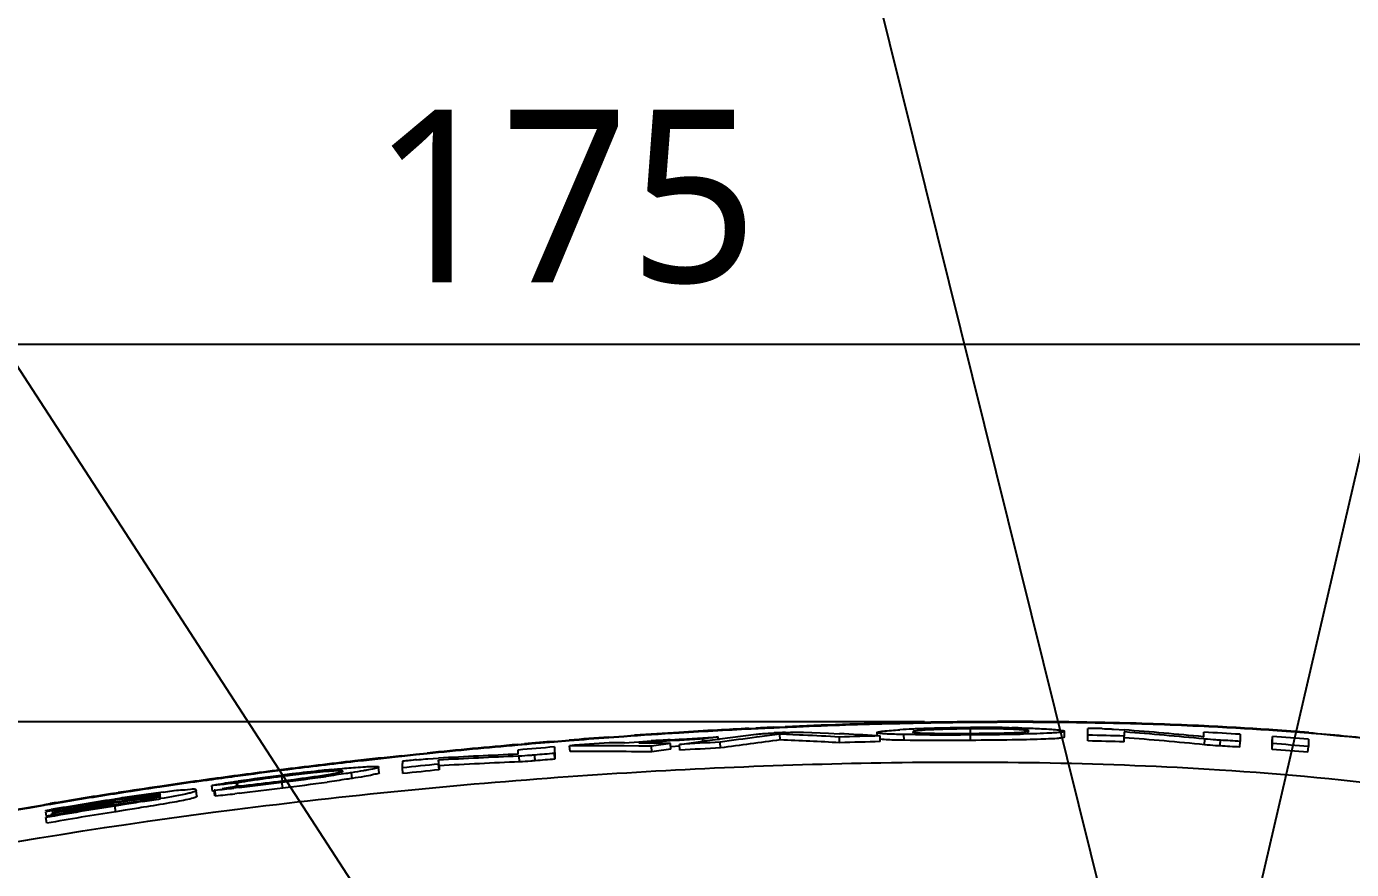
# Model space of a CAD drawing. Header units: millimetres. Extents: x 5828 to 6704, y 123 to 421.
# Drawn here: x 6389.27 to 6400.77, y 241.42 to 248.74 of the extents above; entities that cross this region are included whole.
import ezdxf
from ezdxf import colors
from ezdxf.entities.mleader import LeaderData, LeaderLine
from ezdxf.math import Vec2, Vec3

# ---------------------------------------------------------------- set-up
doc = ezdxf.new("R2010")
doc.units = ezdxf.units.MM
for name, color, linetype in [('外形图', 7, 'Continuous'), ('多重引线', 7, 'Continuous'), ('尺寸标注', 7, 'Continuous')]:
    doc.layers.add(name, color=color, linetype=linetype)
doc.styles.get("Standard").update_dxf_attribs({"font": 'msyh.ttc'})
doc.styles.add('微软雅黑', font='msyh.ttc')
doc.dimstyles.new('尺寸标注_细节_1_10比例', dxfattribs={"dimtxt": 1.5, "dimasz": 1.25, "dimexe": 0.5, "dimexo": 0.4, "dimgap": 0.5, "dimtad": 1, "dimlfac": 10, "dimdsep": 46, "dimtxsty": '微软雅黑', "dimcen": 0.09, "dimadec": 0, "dimazin": 0, "dimtp": 0.01, "dimtm": 0.01, "dimtfac": 1, "dimtofl": 0, "dimtmove": 0, "dimatfit": 3, "dimfxl": 1, "dimtolj": 1, "dimarcsym": 0})

# ---------------------------------------------------------------- blocks, each defined once
blk = doc.blocks.new('*D791')
at = {"layer": 'Defpoints', "color": 0}
for p in [(6385.193, 245.979), (6385.193, 236.598), (6402.693, 236.598)]:
    blk.add_point(p, dxfattribs=at)
at = {"layer": '尺寸标注', "color": 0, "lineweight": -2}
for p, q in [((6385.193, 236.998), (6385.193, 246.479)), ((6402.693, 236.998), (6402.693, 246.479)), ((6401.443, 245.979), (6386.443, 245.979))]:
    blk.add_line(p, q, dxfattribs=at)
at = {"layer": '尺寸标注', "color": 0}
for points in [[(6386.443, 246.187), (6386.443, 245.771), (6385.193, 245.979)], [(6401.443, 245.771), (6401.443, 246.187), (6402.693, 245.979)]]:
    blk.add_solid(points, dxfattribs=at)
at = {"layer": '尺寸标注', "color": 0, "insert": (6393.943, 247.259), "char_height": 1.5, "attachment_point": 5, "style": '微软雅黑'}
blk.add_mtext('\\A1;\\A1;175', dxfattribs=at)
blk = doc.blocks.new('*D793')
at = {"layer": 'Defpoints', "color": 0}
for p in [(6397.464, 242.702), (6373.185, 230.498), (6397.666, 230.498)]:
    blk.add_point(p, dxfattribs=at)
at = {"layer": '尺寸标注', "color": 0, "lineweight": -2}
for p, q in [((6397.064, 242.702), (6372.685, 242.702)), ((6373.185, 241.452), (6373.185, 231.748)), ((6397.266, 230.498), (6372.685, 230.498))]:
    blk.add_line(p, q, dxfattribs=at)
at = {"layer": '尺寸标注', "color": 0}
for points in [[(6373.394, 241.452), (6372.977, 241.452), (6373.185, 242.702)], [(6372.977, 231.748), (6373.394, 231.748), (6373.185, 230.498)]]:
    blk.add_solid(points, dxfattribs=at)
at = {"layer": '尺寸标注', "color": 0, "insert": (6371.919, 236.6), "char_height": 1.5, "attachment_point": 5, "rotation": 90, "style": '微软雅黑'}
blk.add_mtext('\\A1;\\A1;122', dxfattribs=at)
blk = doc.blocks.new('_None')

msp = doc.modelspace()

# ---------------------------------------------------------------- linework, layer by layer
at = {"layer": '外形图', "color": 7, "linetype": 'Continuous'}
for p, q in [((6395.5417, 242.6443), (6395.6024, 242.6473)), ((6395.856, 242.6526), (6395.7585, 242.6482)), ((6395.7587, 242.6546), (6395.8561, 242.659)), ((6397.4653, 242.6015), (6397.465, 242.6409)), ((6397.8004, 242.6505), (6397.8221, 242.6502)), ((6398.4832, 242.6257), (6398.4828, 242.6451)), ((6398.7046, 242.6385), (6398.7995, 242.6315)), ((6393.8498, 242.5321), (6393.9809, 242.5427)), ((6393.9811, 242.5366), (6393.8501, 242.5259)), ((6394.3244, 242.5691), (6394.4554, 242.5786)), ((6394.4557, 242.5723), (6394.3248, 242.5629)), ((6394.4554, 242.5786), (6394.5491, 242.5851)), ((6394.46, 242.5199), (6394.5864, 242.5286)), ((6394.5864, 242.5286), (6394.6921, 242.5357)), ((6394.5871, 242.5183), (6394.6772, 242.517)), ((6394.8583, 242.5464), (6394.9365, 242.5512)), ((6394.9372, 242.5408), (6394.859, 242.536)), ((6394.8635, 242.4639), (6394.8604, 242.5137)), ((6394.9365, 242.5512), (6395.0031, 242.5552)), ((6394.9566, 242.542), (6394.9372, 242.5408)), ((6394.9394, 242.5052), (6395.1399, 242.5332)), ((6395.0031, 242.5552), (6395.1407, 242.5632)), ((6395.1399, 242.5332), (6395.1439, 242.5338)), ((6395.1407, 242.5632), (6395.2734, 242.5706)), ((6395.1423, 242.5335), (6395.1413, 242.5529)), ((6395.1439, 242.5338), (6395.157, 242.5356)), ((6395.157, 242.5356), (6395.2721, 242.5511)), ((6395.2721, 242.5511), (6395.276, 242.5517)), ((6395.2745, 242.5513), (6395.2734, 242.5706)), ((6395.276, 242.5517), (6395.284, 242.5527)), ((6395.284, 242.5527), (6395.2879, 242.5533)), ((6395.2879, 242.5533), (6395.3787, 242.5653)), ((6395.2943, 242.4754), (6395.2917, 242.5253)), ((6395.3787, 242.5653), (6395.6045, 242.5943)), ((6395.6342, 242.5716), (6395.608, 242.5681)), ((6395.8094, 242.594), (6395.6342, 242.5716)), ((6395.8115, 242.5441), (6395.8094, 242.594)), ((6395.9787, 242.587), (6395.8094, 242.594)), ((6396.013, 242.5854), (6395.9787, 242.587)), ((6396.0142, 242.6121), (6396.2308, 242.6029)), ((6396.2308, 242.6029), (6396.3284, 242.5984)), ((6396.3286, 242.5199), (6396.327, 242.5698)), ((6396.6525, 242.6075), (6396.6532, 242.5791)), ((6396.6526, 242.6075), (6396.6528, 242.6084)), ((6396.6804, 242.5298), (6396.6792, 242.5797)), ((6396.8871, 242.5415), (6396.8861, 242.5914)), ((6396.9631, 242.6153), (6396.9627, 242.6143)), ((6397.4654, 242.5407), (6397.4651, 242.5907)), ((6397.9699, 242.6213), (6397.9692, 242.6224)), ((6398.2789, 242.5693), (6398.2795, 242.6193)), ((6398.279, 242.57), (6398.2789, 242.5693)), ((6398.2797, 242.62), (6398.2795, 242.6193)), ((6398.4822, 242.5355), (6398.4832, 242.5854)), ((6398.4832, 242.5854), (6398.4832, 242.6257)), ((6398.7967, 242.5277), (6398.7981, 242.5776)), ((6398.7981, 242.6141), (6398.7981, 242.5776)), ((6398.8036, 242.6136), (6398.7981, 242.6141)), ((6399.4856, 242.5717), (6399.4894, 242.5713)), ((6399.4974, 242.5521), (6399.4876, 242.5531)), ((6399.4894, 242.5713), (6399.4893, 242.6111)), ((6399.4948, 242.5022), (6399.4974, 242.5521)), ((6399.8013, 242.482), (6399.8044, 242.5318)), ((6399.8043, 242.5935), (6399.8044, 242.5318)), ((6400.0806, 242.5249), (6400.0842, 242.5748)), ((6400.0806, 242.4627), (6400.0806, 242.5249)), ((6400.0806, 242.4627), (6400.0843, 242.5125)), ((6400.0843, 242.5125), (6400.0842, 242.5748)), ((6400.397, 242.5501), (6400.3971, 242.4872)), ((6400.4221, 242.6005), (6400.4002, 242.6024)), ((6392.5287, 242.401), (6392.5223, 242.4003)), ((6392.5279, 242.407), (6392.6515, 242.42)), ((6392.6523, 242.414), (6392.5287, 242.401)), ((6392.6515, 242.42), (6392.7499, 242.4302)), ((6392.7498, 242.4241), (6392.6523, 242.414)), ((6393.5342, 242.5051), (6393.5946, 242.5104)), ((6393.5388, 242.4452), (6393.5388, 242.4572)), ((6393.5388, 242.4205), (6393.5388, 242.4452)), ((6393.5468, 242.4038), (6393.5396, 242.4034)), ((6393.5512, 242.354), (6393.5468, 242.4038)), ((6393.8577, 242.3777), (6393.8536, 242.4275)), ((6393.9887, 242.4448), (6393.9847, 242.4946)), ((6394.4517, 242.4929), (6394.328, 242.4938)), ((6394.4597, 242.4928), (6394.4517, 242.4929)), ((6394.5868, 242.4913), (6394.4597, 242.4928)), ((6394.6952, 242.4897), (6394.5868, 242.4913)), ((6394.6985, 242.4399), (6394.6952, 242.4897)), ((6394.9402, 242.491), (6394.8621, 242.4861)), ((6394.9424, 242.4553), (6394.9394, 242.5052)), ((6400.3928, 242.4374), (6400.3971, 242.4872)), ((6391.4762, 242.2846), (6391.4825, 242.2854)), ((6391.5401, 242.2863), (6391.4829, 242.2791)), ((6392.3277, 242.3094), (6392.3276, 242.3087)), ((6392.3276, 242.3087), (6392.3277, 242.3082)), ((6392.3333, 242.2585), (6392.3277, 242.3094)), ((6392.5387, 242.2522), (6392.5333, 242.3019)), ((6392.7546, 242.3806), (6392.8472, 242.3859)), ((6392.8531, 242.3197), (6392.8481, 242.3694)), ((6392.8532, 242.2851), (6392.8481, 242.3348)), ((6390.8804, 242.1995), (6390.8734, 242.1985)), ((6390.8791, 242.2058), (6390.8851, 242.2067)), ((6391.0954, 242.1696), (6391.0232, 242.1625)), ((6391.0918, 242.1826), (6391.0986, 242.1836)), ((6391.1024, 242.1708), (6391.0954, 242.1696)), ((6391.099, 242.143), (6391.0954, 242.1696)), ((6391.0986, 242.1836), (6391.1031, 242.1843)), ((6391.1063, 242.1715), (6391.1024, 242.1708)), ((6391.106, 242.144), (6391.1024, 242.1708)), ((6391.1031, 242.1843), (6391.1097, 242.1853)), ((6391.1125, 242.1726), (6391.1063, 242.1715)), ((6391.4829, 242.2791), (6391.4763, 242.2783)), ((6391.4822, 242.237), (6391.4886, 242.2378)), ((6391.4886, 242.2272), (6391.4836, 242.2265)), ((6391.4934, 242.1894), (6391.4886, 242.2272)), ((6391.4949, 242.1279), (6391.4886, 242.1775)), ((6392.0174, 242.2727), (6392.0172, 242.2732)), ((6392.099, 242.2103), (6392.0932, 242.26)), ((6390.0159, 242.0789), (6390.0309, 242.0813)), ((6390.032, 242.0748), (6390.017, 242.0724)), ((6390.0309, 242.0813), (6390.0681, 242.087)), ((6390.3518, 242.0551), (6390.4387, 242.0681)), ((6390.355, 242.0654), (6390.3518, 242.065)), ((6390.4387, 242.0572), (6390.3535, 242.0443)), ((6390.3565, 242.0556), (6390.355, 242.0654)), ((6390.7503, 242.057), (6390.7432, 242.1088)), ((6390.7433, 242.1089), (6390.7433, 242.108)), ((6390.7433, 242.108), (6390.7433, 242.1065)), ((6390.7504, 242.0594), (6390.7503, 242.0585)), ((6390.7503, 242.0585), (6390.7503, 242.057)), ((6390.8959, 242.1495), (6390.8803, 242.1479)), ((6390.8803, 242.1479), (6390.8874, 242.1492)), ((6390.8872, 242.0985), (6390.8803, 242.1479)), ((6390.9029, 242.1001), (6390.8872, 242.0985)), ((6390.9516, 242.1552), (6390.8959, 242.1495)), ((6390.9002, 242.1079), (6390.9073, 242.1092)), ((6390.9074, 242.1087), (6390.9002, 242.1079)), ((6390.9071, 242.0585), (6390.9002, 242.1079)), ((6390.9143, 242.0592), (6390.9071, 242.0585)), ((6390.9143, 242.0592), (6390.9074, 242.1087)), ((6391.1105, 242.131), (6391.0724, 242.1266)), ((6391.1164, 242.0814), (6391.0792, 242.0771)), ((6391.1171, 242.1318), (6391.1105, 242.131)), ((6391.1111, 242.1447), (6391.118, 242.1453)), ((6389.4223, 241.9817), (6389.4304, 241.9831)), ((6389.4315, 241.9768), (6389.4234, 241.9754)), ((6389.4304, 241.9831), (6389.4781, 241.9912)), ((6389.4791, 241.9849), (6389.4315, 241.9768)), ((6389.439, 241.9313), (6389.4846, 241.9392)), ((6390.0244, 242.0282), (6390.0392, 242.0306)), ((6390.0322, 242.0192), (6390.026, 242.0182)), ((6390.0282, 242.0048), (6390.043, 242.0072)), ((6390.1204, 242.0083), (6390.0299, 241.994)), ((6390.0343, 242.0056), (6390.0322, 242.0192)), ((6390.1201, 241.9837), (6390.0392, 241.9707)), ((6390.047, 241.9214), (6390.0392, 241.9707)), ((6390.043, 242.0072), (6390.1157, 242.0187)), ((6389.4389, 241.9279), (6389.4389, 241.9313)), ((6389.4863, 241.9291), (6389.4389, 241.9209)), ((6389.4456, 241.8825), (6389.4389, 241.9209)), ((6389.4475, 241.8212), (6389.4389, 241.8704)), ((6389.4929, 241.8906), (6389.4905, 241.9046)), ((6390.1279, 241.9343), (6390.047, 241.9214))]:
    msp.add_line(p, q, dxfattribs=at)
for centre, radius, start, end in [((6398.1063, 191.2791), 51.4292, 93.16163, 93.53743), ((6398.0684, 191.9634), 50.7438, 92.85414, 93.1615), ((6398.0722, 191.7882), 50.9127, 92.78069, 93.15423), ((6398.0508, 192.2227), 50.4776, 92.60277, 92.78041), ((6398.0361, 192.6144), 50.092, 92.60585, 92.78478), ((6398.031, 192.6677), 50.0322, 92.3128, 92.4916), ((6397.9635, 194.3743), 48.3306, 91.31918, 92.4991), ((6397.9773, 194.1272), 48.5717, 91.32866, 92.31895), ((6397.8755, 198.2118), 44.4921, 90.52986, 91.31972), ((6397.8854, 198.0436), 44.6542, 90.54028, 91.32731), ((6397.2507, 236.199), 6.4466, 92.60681, 93.54644), ((6397.3841, 233.4097), 9.239, 92.31682, 92.64674), ((6397.4448, 231.8951), 10.7549, 91.79467, 92.31374), ((6397.5625, 227.9421), 14.7096, 90.37989, 91.77075), ((6397.5607, 229.8495), 12.7917, 90.42878, 90.78481), ((6397.8356, 204.3598), 38.344, 88.69842, 90.55517), ((6397.8556, 201.2947), 41.403, 89.68676, 90.54146), ((6397.6014, 225.1428), 17.5092, 90.16634, 90.44623), ((6397.5619, 229.9137), 12.7275, 90.12774, 90.43613), ((6397.5636, 233.8072), 8.834, 88.90596, 90.19532), ((6397.5992, 228.3707), 14.2812, 89.19273, 90.19516), ((6397.6456, 231.9228), 10.7288, 88.75588, 89.05727), ((6397.8763, 205.2566), 37.4411, 89.06986, 89.68536), ((6398.2157, 227.1708), 15.4767, 88.55161, 89.00962), ((6397.9081, 207.3755), 35.3219, 88.86496, 89.0656), ((6397.9243, 208.1985), 34.4987, 88.7023, 88.86479), ((6398.0029, 211.2064), 31.4899, 87.28906, 88.72131), ((6397.9697, 210.5925), 32.1099, 87.28126, 88.68508), ((6396.6844, 214.3934), 28.3172, 84.32284, 85.71644), ((6398.1643, 214.7743), 27.9183, 86.62594, 87.27353), ((6398.1249, 214.0158), 28.6831, 86.6353, 87.26647), ((6398.267, 216.5238), 26.1658, 86.01085, 86.62514), ((6398.2292, 215.7943), 26.9015, 86.03737, 86.6348), ((6398.3478, 217.4986), 25.1931, 85.32464, 86.0385), ((6398.2966, 188.5318), 54.1769, 94.70778, 95.04188), ((6398.3104, 188.4314), 54.2842, 94.71337, 94.98366), ((6398.241, 189.29), 53.4228, 94.20424, 94.57373), ((6398.2249, 189.4174), 53.2884, 94.19712, 94.56769), ((6398.1166, 190.6239), 52.035, 94.17505, 94.55438), ((6394.0582, 193.8915), 48.63, 89.52653, 89.68184), ((6398.1522, 190.4308), 52.2724, 93.52925, 94.05511), ((6398.1532, 190.5225), 52.1873, 93.5375, 93.95999), ((6398.0282, 191.7944), 50.8404, 93.57388, 93.88092), ((6394.1264, 206.68), 35.8412, 88.82655, 89.11939), ((6398.0386, 191.6846), 50.9611, 93.57795, 93.76527), ((6399.7505, 208.3009), 34.5605, 98.13431, 98.41106), ((6398.1055, 191.1832), 51.5186, 93.15424, 93.52888), ((6397.9707, 192.6046), 49.9925, 93.0719, 93.47628), ((6398.0098, 192.0949), 50.5395, 93.25373, 93.46338), ((6401.4718, 195.9332), 47.0475, 97.57061, 97.73301), ((6400.2446, 207.1266), 35.7435, 97.4533, 97.965), ((6400.6161, 204.3834), 38.4619, 97.17604, 97.95325), ((6396.7456, 220.8429), 21.7844, 92.33496, 92.5914), ((6394.5022, 209.0773), 33.4924, 86.87393, 87.75951), ((6394.6147, 211.338), 31.2788, 86.86174, 87.4377), ((6397.7928, 196.8115), 45.7818, 91.39379, 91.83474), ((6394.8098, 210.7616), 31.873, 86.68786, 87.26902), ((6397.7929, 196.8098), 45.7335, 91.3938, 91.83473), ((6397.1686, 279.6948), 37.1053, 269.9097, 270.45775), ((6397.2213, 285.6544), 43.0645, 270.32429, 270.76987), ((6397.5079, 263.9017), 21.3098, 270.78526, 271.04345), ((6397.7954, 208.4414), 34.101, 88.31741, 88.84595), ((6397.7954, 208.439), 34.1534, 88.31743, 88.84593), ((6396.7169, 215.1327), 27.5102, 84.20459, 85.66425), ((6396.7145, 215.1067), 27.5861, 84.23061, 85.65687), ((6398.101, 214.8393), 27.8065, 86.48799, 87.13808), ((6398.0978, 215.5166), 27.0691, 86.38522, 86.74836), ((6398.3441, 218.5331), 24.1046, 85.11431, 85.86029), ((6398.3281, 218.8797), 23.698, 84.99117, 85.7501), ((6398.3747, 218.0631), 24.6227, 85.28144, 86.0116), ((6398.4855, 186.5754), 56.1485, 96.0907, 96.50826), ((6398.3585, 187.7825), 54.9287, 96.09919, 96.31147), ((6398.3818, 187.5757), 55.1368, 95.04274, 95.86275), ((6398.4021, 187.4046), 55.3151, 95.04872, 95.86486), ((6395.7297, 191.7471), 50.7208, 92.47568, 93.25798), ((6395.5445, 194.6161), 47.8294, 92.40252, 93.23184), ((6398.1959, 189.6494), 53.0127, 94.69847, 95.03987), ((6398.1157, 190.6701), 51.9325, 94.70756, 94.89706), ((6407.7168, 242.4748), 13.8633, 179.96186, 180.19566), ((6407.7178, 242.425), 13.8602, 179.96183, 180.19567), ((6394.0557, 197.1016), 45.393, 89.65629, 90.08965), ((6394.0814, 204.6932), 37.7517, 89.06351, 90.14079), ((6399.7516, 208.2824), 34.5292, 98.13837, 98.4151), ((6397.9707, 192.6052), 49.942, 93.0719, 93.47629), ((6398.0978, 215.5164), 27.0193, 86.38525, 86.74813), ((6398.3282, 218.8806), 23.6471, 84.99117, 85.75012), ((6397.9956, 190.5802), 52.1138, 97.18642, 97.8419), ((6398.3183, 188.0251), 54.6893, 96.50642, 97.18039), ((6398.2919, 188.3677), 54.3397, 96.51962, 97.1375), ((6393.2145, 229.42), 12.9325, 95.76245, 96.12455), ((6398.3364, 187.9819), 54.7281, 96.31148, 96.52011), ((6402.232, 242.2932), 9.6988, 179.61096, 179.94875), ((6395.102, 218.5729), 23.9245, 95.86589, 96.16347), ((6398.2048, 189.6339), 52.9725, 95.80378, 96.1461), ((6398.2048, 189.6333), 52.9231, 95.80378, 96.1461), ((6400.6789, 242.3672), 7.8308, 179.9841, 180.23721), ((6395.5436, 194.643), 47.7526, 92.39124, 93.22982), ((6400.6816, 242.3175), 7.8285, 179.98407, 180.23723), ((6398.1156, 190.6703), 51.8824, 94.70756, 94.89686), ((6397.5461, 193.8242), 48.8388, 98.02015, 98.3806), ((6397.6391, 193.2531), 49.4108, 98.03376, 98.39007), ((6397.7343, 192.4943), 50.182, 97.85161, 98.02106), ((6397.7801, 192.2581), 50.4158, 97.87393, 98.0344), ((6397.9019, 191.3752), 51.307, 97.61115, 97.86568), ((6392.5841, 232.3959), 9.8998, 98.83115, 99.83794), ((6392.9363, 230.1786), 12.1448, 98.73589, 98.86717), ((6398.0947, 189.9268), 52.7682, 97.2053, 97.6104), ((6393.3714, 227.2627), 15.093, 97.1908, 98.61826), ((6392.3192, 234.9718), 7.3012, 98.68769, 99.51299), ((6387.5913, 272.3147), 30.3882, 276.66288, 277.36851), ((6392.8568, 231.4313), 10.8822, 97.24938, 98.66975), ((6394.0839, 221.8451), 20.5572, 97.00511, 97.25278), ((6393.4295, 227.0022), 15.3482, 97.00116, 97.26487), ((6386.221, 283.5431), 41.6997, 277.25706, 277.79041), ((6386.2488, 283.3278), 41.5326, 277.25667, 277.79269), ((6393.6377, 225.5364), 16.839, 96.1464, 97.02995), ((6391.9565, 242.4368), 0.1767, 285.21443, 286.02045), ((6396.5674, 200.2031), 42.3852, 98.89191, 99.62848), ((6396.7769, 198.8451), 43.7527, 98.88794, 99.60153), ((6397.3755, 195.0318), 47.6127, 98.38857, 98.87236), ((6397.201, 196.1603), 46.4773, 98.37937, 98.82807), ((6397.1443, 197.2173), 45.3493, 98.61425, 98.91611), ((6393.0204, 223.3324), 18.9343, 98.29353, 98.79882), ((6392.3468, 227.9364), 14.2812, 97.94393, 98.2836), ((6391.8483, 231.5233), 10.6599, 97.48801, 97.95453), ((6389.5091, 255.7413), 13.7042, 275.85623, 276.55022), ((6389.5194, 255.6634), 13.6755, 275.8543, 276.54915), ((6398.4824, 199.1902), 43.5824, 99.73757, 99.92574), ((6387.6488, 271.8556), 29.9755, 276.64299, 277.372), ((6396.513, 201.3285), 41.1652, 99.05811, 99.89525), ((6396.5015, 201.4567), 41.0262, 99.06282, 99.91281), ((6396.6239, 200.326), 42.2212, 98.99263, 99.7351), ((6396.605, 200.5071), 42.0293, 99.00577, 99.75149), ((6396.5845, 200.7308), 41.7915, 99.02589, 99.77304), ((6396.5651, 200.9145), 41.5961, 99.03917, 99.79233), ((6382.2932, 290.5409), 49.1734, 279.05489, 279.17205), ((6392.4742, 226.6228), 15.5889, 98.64223, 99.01255), ((6393.9839, 217.0738), 25.2666, 98.78705, 98.98193), ((6397.129, 197.3799), 45.1754, 98.62597, 98.92503), ((6384.2453, 279.576), 38.0484, 279.12545, 279.24558), ((6386.7953, 263.9242), 22.1902, 279.24006, 279.44238), ((6396.5018, 201.4547), 40.9783, 99.06283, 99.91278)]:
    msp.add_arc(centre, radius, start, end, dxfattribs=at)
for points, knots in [([(6396.6744, 242.6162), (6396.6837, 242.6179), (6396.7427, 242.626), (6396.802, 242.63), (6396.8519, 242.6332)], [0, 0, 0, 0, 0.1593913, 1, 1, 1, 1]), ([(6397.1859, 242.6352), (6397.1662, 242.6345), (6397.1097, 242.6322), (6397.0533, 242.629), (6397.0166, 242.6254)], [0, 0, 0, 0, 0.3483193, 1, 1, 1, 1]), ([(6397.3855, 242.64), (6397.334, 242.6393), (6397.2674, 242.638), (6397.2009, 242.6358), (6397.1859, 242.6352)], [0, 0, 0, 0, 0.7743784, 1, 1, 1, 1]), ([(6397.9053, 242.6326), (6397.8945, 242.6334), (6397.8369, 242.6371), (6397.7792, 242.6387), (6397.7323, 242.6396)], [0, 0, 0, 0, 0.188087, 1, 1, 1, 1]), ([(6397.8785, 242.6491), (6397.8971, 242.6487), (6397.9646, 242.647), (6398.032, 242.6447), (6398.0809, 242.6423)], [0, 0, 0, 0, 0.2752648, 1, 1, 1, 1]), ([(6397.9692, 242.6224), (6397.9657, 242.6273), (6397.9399, 242.6272), (6397.9209, 242.6314), (6397.9053, 242.6326)], [0, 0, 0, 0, 0.2783627, 1, 1, 1, 1]), ([(6398.0809, 242.6423), (6398.1093, 242.6408), (6398.1573, 242.6375), (6398.224, 242.6335), (6398.2543, 242.6263), (6398.2798, 242.6246), (6398.2797, 242.62)], [0, 0, 0, 0, 0.4250645, 0.7397515, 0.9312521, 1, 1, 1, 1]), ([(6398.6068, 242.6426), (6398.6328, 242.642), (6398.6655, 242.6409), (6398.698, 242.639), (6398.7046, 242.6385)], [0, 0, 0, 0, 0.7972996, 1, 1, 1, 1]), ([(6395.6045, 242.5943), (6395.6131, 242.5954), (6395.6651, 242.6), (6395.7172, 242.6032), (6395.7607, 242.6051)], [0, 0, 0, 0, 0.1666244, 1, 1, 1, 1]), ([(6395.8581, 242.6093), (6395.8734, 242.61), (6395.9254, 242.6116), (6395.9775, 242.6136), (6396.0142, 242.6121)], [0, 0, 0, 0, 0.29382, 1, 1, 1, 1]), ([(6396.6763, 242.6008), (6396.6703, 242.6016), (6396.664, 242.6029), (6396.6526, 242.6052), (6396.6525, 242.6075)], [0, 0, 0, 0, 0.7223014, 1, 1, 1, 1]), ([(6396.6528, 242.6086), (6396.6527, 242.6108), (6396.663, 242.6137), (6396.6689, 242.6152), (6396.6744, 242.6162)], [0, 0, 0, 0, 0.28023, 1, 1, 1, 1]), ([(6396.7566, 242.5952), (6396.7482, 242.5956), (6396.7214, 242.5969), (6396.6946, 242.5985), (6396.6763, 242.6008)], [0, 0, 0, 0, 0.3144258, 1, 1, 1, 1]), ([(6396.8871, 242.5415), (6396.8638, 242.5419), (6396.7945, 242.5438), (6396.7249, 242.5451), (6396.6791, 242.5507)], [0, 0, 0, 0, 0.3349303, 1, 1, 1, 1]), ([(6397.1101, 242.5895), (6397.0899, 242.5896), (6397.0152, 242.5899), (6396.9405, 242.5905), (6396.8861, 242.5914)], [0, 0, 0, 0, 0.2714793, 1, 1, 1, 1]), ([(6397.4654, 242.5407), (6397.4115, 242.5403), (6397.2187, 242.5392), (6397.0259, 242.5392), (6396.8871, 242.5415)], [0, 0, 0, 0, 0.2797255, 1, 1, 1, 1]), ([(6396.9625, 242.6143), (6396.9625, 242.6129), (6396.969, 242.6113), (6396.9727, 242.6105), (6396.9761, 242.61)], [0, 0, 0, 0, 0.2835928, 1, 1, 1, 1]), ([(6397.0166, 242.6254), (6397.0035, 242.6241), (6396.9882, 242.6201), (6396.9653, 242.6198), (6396.9631, 242.6153)], [0, 0, 0, 0, 0.7255761, 1, 1, 1, 1]), ([(6397.1127, 242.6027), (6397.1379, 242.6022), (6397.2554, 242.6004), (6397.3728, 242.6007), (6397.465, 242.6015)], [0, 0, 0, 0, 0.2146879, 1, 1, 1, 1]), ([(6397.465, 242.6015), (6397.4977, 242.6017), (6397.6163, 242.6026), (6397.735, 242.6045), (6397.8209, 242.6076)], [0, 0, 0, 0, 0.2751475, 1, 1, 1, 1]), ([(6398.2789, 242.5693), (6398.2789, 242.5646), (6398.2528, 242.5631), (6398.2217, 242.5564), (6398.153, 242.5535), (6398.0218, 242.5472), (6397.7874, 242.5434), (6397.5854, 242.5415), (6397.4654, 242.5407)], [0, 0, 0, 0, 0.0173282, 0.0653357, 0.1448007, 0.2540644, 0.5583547, 1, 1, 1, 1]), ([(6398.182, 242.6049), (6398.1638, 242.6038), (6398.0685, 242.5989), (6397.9731, 242.5968), (6397.896, 242.5954)], [0, 0, 0, 0, 0.1917557, 1, 1, 1, 1]), ([(6397.9574, 242.6169), (6397.9606, 242.6174), (6397.9641, 242.6182), (6397.9699, 242.62), (6397.9699, 242.6213)], [0, 0, 0, 0, 0.7149291, 1, 1, 1, 1]), ([(6398.2545, 242.6116), (6398.25, 242.6109), (6398.2259, 242.6079), (6398.2017, 242.6062), (6398.182, 242.6049)], [0, 0, 0, 0, 0.1891288, 1, 1, 1, 1]), ([(6398.2795, 242.6193), (6398.2795, 242.6168), (6398.2676, 242.614), (6398.2608, 242.6125), (6398.2545, 242.6116)], [0, 0, 0, 0, 0.2790277, 1, 1, 1, 1]), ([(6399.6331, 242.5421), (6399.6201, 242.5428), (6399.5748, 242.5458), (6399.5295, 242.5488), (6399.4974, 242.5521)], [0, 0, 0, 0, 0.2878631, 1, 1, 1, 1]), ([(6400.4013, 242.6079), (6400.6004, 242.5916), (6401.3686, 242.5191), (6402.1336, 242.4051), (6402.693, 242.2861)], [0, 0, 0, 0, 0.2589404, 1, 1, 1, 1]), ([(6393.6824, 242.4131), (6393.6693, 242.412), (6393.6242, 242.4083), (6393.579, 242.405), (6393.5468, 242.4038)], [0, 0, 0, 0, 0.2895036, 1, 1, 1, 1]), ([(6399.6304, 242.4922), (6399.6174, 242.4929), (6399.5722, 242.4959), (6399.5269, 242.4989), (6399.4948, 242.5022)], [0, 0, 0, 0, 0.2878812, 1, 1, 1, 1]), ([(6385.1468, 240.6355), (6387.0542, 241.3146), (6390.0294, 241.8628), (6393.9061, 242.2467), (6396.7609, 242.3762), (6399.7709, 242.3312), (6402.3815, 242.0192), (6404.3518, 241.3698), (6405.5528, 240.7141), (6406.4986, 239.8619), (6406.9618, 239.1704), (6407.1546, 238.8125)], [0, 0, 0, 0, 0.2605791, 0.3852952, 0.5018565, 0.6279902, 0.77281, 0.8378146, 0.8939042, 0.9476757, 1, 1, 1, 1]), ([(6391.9161, 242.2871), (6391.9354, 242.2891), (6392.0059, 242.296), (6392.0764, 242.3023), (6392.1275, 242.3061)], [0, 0, 0, 0, 0.2751145, 1, 1, 1, 1]), ([(6392.2248, 242.2817), (6392.2154, 242.28), (6392.1716, 242.2723), (6392.1277, 242.2653), (6392.0932, 242.26)], [0, 0, 0, 0, 0.2143369, 1, 1, 1, 1]), ([(6392.1275, 242.3061), (6392.1559, 242.3082), (6392.204, 242.3108), (6392.2708, 242.3155), (6392.3015, 242.312), (6392.3272, 242.3139), (6392.3277, 242.3094)], [0, 0, 0, 0, 0.4253794, 0.7403459, 0.9318165, 1, 1, 1, 1]), ([(6392.3038, 242.2981), (6392.299, 242.2968), (6392.2728, 242.2905), (6392.2463, 242.2856), (6392.2248, 242.2817)], [0, 0, 0, 0, 0.1855835, 1, 1, 1, 1]), ([(6392.3277, 242.3082), (6392.328, 242.3057), (6392.3163, 242.302), (6392.3099, 242.2997), (6392.3038, 242.2981)], [0, 0, 0, 0, 0.2767626, 1, 1, 1, 1]), ([(6392.6569, 242.3721), (6392.6829, 242.3748), (6392.7154, 242.3779), (6392.7481, 242.3802), (6392.7546, 242.3806)], [0, 0, 0, 0, 0.7982604, 1, 1, 1, 1]), ([(6393.6868, 242.3633), (6393.6738, 242.3622), (6393.6286, 242.3586), (6393.5834, 242.3553), (6393.5512, 242.354)], [0, 0, 0, 0, 0.2895065, 1, 1, 1, 1]), ([(6391.118, 242.1453), (6391.1448, 242.148), (6391.2685, 242.1612), (6391.392, 242.1764), (6391.4886, 242.1888)], [0, 0, 0, 0, 0.2166987, 1, 1, 1, 1]), ([(6391.4886, 242.1888), (6391.5233, 242.1932), (6391.6503, 242.2096), (6391.7771, 242.2271), (6391.8689, 242.2414)], [0, 0, 0, 0, 0.2736231, 1, 1, 1, 1]), ([(6391.821, 242.265), (6391.8008, 242.2631), (6391.7133, 242.2544), (6391.6259, 242.2442), (6391.5587, 242.236)], [0, 0, 0, 0, 0.230081, 1, 1, 1, 1]), ([(6391.95, 242.2752), (6391.9414, 242.2747), (6391.8983, 242.2721), (6391.8554, 242.2683), (6391.821, 242.265)], [0, 0, 0, 0, 0.1990093, 1, 1, 1, 1]), ([(6392.0932, 242.26), (6392.0767, 242.2574), (6392.0035, 242.2464), (6391.9302, 242.2361), (6391.8734, 242.2283)], [0, 0, 0, 0, 0.2262006, 1, 1, 1, 1]), ([(6392.099, 242.2103), (6392.0825, 242.2078), (6392.0096, 242.1969), (6391.9366, 242.1866), (6391.8801, 242.1788)], [0, 0, 0, 0, 0.226248, 1, 1, 1, 1]), ([(6392.0172, 242.2732), (6392.0159, 242.2788), (6391.9832, 242.2727), (6391.9667, 242.276), (6391.95, 242.2752)], [0, 0, 0, 0, 0.2560281, 1, 1, 1, 1]), ([(6392.0052, 242.267), (6392.0084, 242.2679), (6392.0118, 242.2692), (6392.0176, 242.2715), (6392.0174, 242.2727)], [0, 0, 0, 0, 0.718375, 1, 1, 1, 1]), ([(6392.3333, 242.2585), (6392.3339, 242.2531), (6392.3033, 242.2495), (6392.2689, 242.2372), (6392.1897, 242.2255), (6392.1329, 242.2156), (6392.099, 242.2103)], [0, 0, 0, 0, 0.0673532, 0.2570679, 0.5706771, 1, 1, 1, 1]), ([(6390.2973, 242.0584), (6390.285, 242.0568), (6390.2298, 242.0493), (6390.1746, 242.0412), (6390.1317, 242.0347)], [0, 0, 0, 0, 0.2217098, 1, 1, 1, 1]), ([(6390.7503, 242.057), (6390.7503, 242.051), (6390.7172, 242.0372), (6390.6466, 242.0214), (6390.4893, 241.9919), (6390.3629, 241.9719), (6390.2873, 241.9598)], [0, 0, 0, 0, 0.0378386, 0.1764174, 0.516965, 1, 1, 1, 1]), ([(6390.355, 242.0345), (6390.3635, 242.0362), (6390.3875, 242.0411), (6390.4116, 242.0463), (6390.4266, 242.0515)], [0, 0, 0, 0, 0.353955, 1, 1, 1, 1]), ([(6390.4387, 242.0681), (6390.4354, 242.0698), (6390.4218, 242.0705), (6390.4089, 242.0701), (6390.3996, 242.0695)], [0, 0, 0, 0, 0.2856619, 1, 1, 1, 1]), ([(6390.4266, 242.0515), (6390.4292, 242.0523), (6390.4334, 242.0539), (6390.4373, 242.0561), (6390.4387, 242.0572)], [0, 0, 0, 0, 0.6107857, 1, 1, 1, 1]), ([(6390.7164, 242.0902), (6390.7053, 242.0867), (6390.6129, 242.0627), (6390.5184, 242.0483), (6390.4357, 242.0346)], [0, 0, 0, 0, 0.1216539, 1, 1, 1, 1]), ([(6390.4591, 242.0923), (6390.5089, 242.0988), (6390.5946, 242.1128), (6390.6714, 242.1101), (6390.7409, 242.1248), (6390.7432, 242.1088)], [0, 0, 0, 0, 0.5271681, 0.8313689, 1, 1, 1, 1]), ([(6390.7433, 242.1065), (6390.7433, 242.1035), (6390.7338, 242.0949), (6390.7238, 242.0926), (6390.7164, 242.0902)], [0, 0, 0, 0, 0.2797911, 1, 1, 1, 1]), ([(6389.4234, 241.9754), (6388.0595, 241.7426), (6386.0183, 241.3014), (6383.7746, 240.3615), (6382.5807, 239.6589), (6382.0253, 239.2392), (6381.7745, 239.0009)], [0, 0, 0, 0, 0.4999145, 0.7499264, 0.8750065, 1, 1, 1, 1]), ([(6383.3212, 240.1101), (6384.2098, 240.5952), (6386.2282, 241.3455), (6388.3169, 241.7925), (6389.4223, 241.9817)], [0, 0, 0, 0, 0.4744329, 1, 1, 1, 1]), ([(6390.1314, 241.9962), (6390.1538, 241.9999), (6390.2284, 242.0121), (6390.3031, 242.0244), (6390.355, 242.0345)], [0, 0, 0, 0, 0.3006553, 1, 1, 1, 1])]:
    msp.add_open_spline(points, degree=3, knots=knots, dxfattribs=at)
for points in [[(6396.8861, 242.5914), (6396.8429, 242.5923), (6396.7997, 242.5933), (6396.7566, 242.5952)], [(6396.9761, 242.61), (6396.993, 242.6075), (6397.01, 242.6067), (6397.027, 242.6058)], [(6397.027, 242.6058), (6397.0555, 242.6043), (6397.0841, 242.6034), (6397.1127, 242.6027)], [(6397.8209, 242.6076), (6397.8496, 242.6087), (6397.8783, 242.61), (6397.9069, 242.6119)], [(6397.9069, 242.6119), (6397.9238, 242.613), (6397.9407, 242.6141), (6397.9574, 242.6169)], [(6399.6304, 242.4922), (6399.6314, 242.5088), (6399.6322, 242.5255), (6399.6331, 242.5421)], [(6403.0308, 242.198), (6402.1761, 242.4069), (6401.2989, 242.5273), (6400.4221, 242.6005)], [(6393.6868, 242.3633), (6393.6854, 242.3799), (6393.6838, 242.3965), (6393.6824, 242.4131)], [(6391.8689, 242.2414), (6391.897, 242.2459), (6391.925, 242.2505), (6391.9529, 242.2557)], [(6391.9529, 242.2557), (6391.9696, 242.2588), (6391.9864, 242.2619), (6392.0028, 242.2664)], [(6390.3518, 242.065), (6390.3336, 242.063), (6390.3154, 242.0607), (6390.2973, 242.0584)], [(6390.3996, 242.0695), (6390.3847, 242.0685), (6390.3698, 242.067), (6390.355, 242.0654)], [(6391.0232, 242.1625), (6390.9993, 242.1601), (6390.9754, 242.1577), (6390.9516, 242.1552)], [(6390.2797, 242.0091), (6390.2265, 242.0006), (6390.1733, 241.9921), (6390.1201, 241.9837)], [(6390.2873, 241.9598), (6390.2342, 241.9512), (6390.1811, 241.9428), (6390.1279, 241.9343)]]:
    msp.add_open_spline(points, degree=3, dxfattribs=at)

# ---------------------------------------------------------------- dimensions: what is measured, and where the dimension line sits
at = {"layer": '尺寸标注'}
dim = msp.add_linear_dim(base=(6385.1928, 245.979), p1=(6402.6928, 236.5978), p2=(6385.1928, 236.5978), text='\\A1;175', dimstyle='尺寸标注_细节_1_10比例', override={"dimtxsty": '微软雅黑'}, dxfattribs=at)
dim.commit()
dim.dimension.update_dxf_attribs({"geometry": '*D791', "text_midpoint": (6393.9428, 245.979), "dimtype": 160})
dim = msp.add_linear_dim(base=(6373.1853, 230.4984), p1=(6397.4641, 242.702), p2=(6397.6661, 230.4984), angle=90, text='\\A1;122', dimstyle='尺寸标注_细节_1_10比例', override={"dimtxsty": '微软雅黑'}, dxfattribs=at)
dim.commit()
dim.dimension.update_dxf_attribs({"geometry": '*D793', "text_midpoint": (6373.1853, 236.6002), "dimtype": 160})

# ---------------------------------------------------------------- leaders
at = {"layer": '多重引线'}
ml = msp.add_multileader_mtext('Standard', dxfattribs=at)
ml.set_content('6{\\A1;\\fSource Han Sans CN Regular|b0|i0|c0|p34;×\\fMicrosoft YaHei|b0|i0|c134|p34;\\C256;Φ9 \\C7;Through (locating hole\\C256;)}', style='微软雅黑')
ml.set_leader_properties()
ml.build(insert=Vec2(0, 0))
ml.multileader.update_dxf_attribs({"text_left_attachment_type": 5, "text_right_attachment_type": 5, "dogleg_length": 1, "arrow_head_size": 1.25})
ctx = ml.context
ctx.base_point, ctx.char_height, ctx.arrow_head_size, ctx.landing_gap_size, ctx.plane_origin = Vec3(6387.7956, 260.5831), 1.5, 1.25, 0.5, Vec3(6422.1928, 242.5978)
ctx.left_attachment, ctx.right_attachment, ctx.text_align_type = 5, 5, 2
notes = []
notes.append((ctx, [(0, (1, 1, 0), (6418.484, 260.5831), (-1, 0), 1, [(0, [(6422.1928, 242.5978)], 0, [])])]))
ctx.mtext.insert, ctx.mtext.alignment, ctx.mtext.flow_direction = Vec3(6416.984, 262.6728), 3, 5
ml = msp.add_multileader_mtext('Standard', dxfattribs=at)
ml.set_content('Brake button')
ml.set_leader_properties()
ml.set_arrow_properties(name='NONE')
ml.build(insert=Vec2(0, 0))
ml.multileader.update_dxf_attribs({"text_left_attachment_type": 6, "text_right_attachment_type": 6, "dogleg_length": 0.072, "arrow_head_size": 0.4})
ctx = ml.context
ctx.base_point, ctx.char_height, ctx.arrow_head_size, ctx.landing_gap_size, ctx.plane_origin = Vec3(6382.1121, 255.7834), 1.5, 0.4, 0.4, Vec3(6399.1197, 239.0985)
ctx.left_attachment, ctx.right_attachment, ctx.text_align_type = 6, 6, 2
notes.append((ctx, [(0, (1, 1, 0), (6394.9822, 255.7834), (-1, 0), 0.072, [(0, [(6399.1197, 239.0985)], 0, [])])]))
ctx.mtext.insert, ctx.mtext.alignment, ctx.mtext.flow_direction = Vec3(6394.5102, 257.3938), 3, 5
ml = msp.add_multileader_mtext('Standard', dxfattribs=at)
ml.set_content('Indicator light')
ml.set_leader_properties()
ml.set_arrow_properties(name='NONE')
ml.build(insert=Vec2(0, 0))
ml.multileader.update_dxf_attribs({"text_left_attachment_type": 6, "text_right_attachment_type": 6, "dogleg_length": 0.072, "arrow_head_size": 0.4})
ctx = ml.context
ctx.base_point, ctx.char_height, ctx.arrow_head_size, ctx.landing_gap_size, ctx.plane_origin = Vec3(6402.6365, 252.4285), 1.5, 0.4, 0.4, Vec3(6398.947, 236.8132)
ctx.left_attachment, ctx.right_attachment = 6, 6
notes.append((ctx, [(0, (1, 1, 0), (6402.5645, 252.4285), (1, 0), 0.072, [(0, [(6398.947, 236.8132)], 0, [])])]))
ctx.mtext.insert, ctx.mtext.flow_direction = Vec3(6403.0365, 254.5183), 5
ml = msp.add_multileader_mtext('Standard', dxfattribs=at)
ml.set_content('User air tube 3（{\\A1;\\C256;Φ}6 grey）')
ml.set_leader_properties()
ml.set_arrow_properties(name='NONE')
ml.build(insert=Vec2(0, 0))
ml.multileader.update_dxf_attribs({"text_left_attachment_type": 6, "text_right_attachment_type": 6, "dogleg_length": 0.072, "arrow_head_size": 0.4})
ctx = ml.context
ctx.base_point, ctx.char_height, ctx.arrow_head_size, ctx.landing_gap_size, ctx.plane_origin = Vec3(6361.1721, 250.6154), 1.5, 0.4, 0.4, Vec3(6393.8923, 238.5446)
ctx.left_attachment, ctx.right_attachment, ctx.text_align_type = 6, 6, 2
notes.append((ctx, [(0, (1, 1, 0), (6386.0596, 250.6154), (-1, 0), 0.072, [(0, [(6393.8923, 238.5446)], 0, [])])]))
ctx.mtext.insert, ctx.mtext.alignment, ctx.mtext.flow_direction = Vec3(6385.5876, 252.7052), 3, 5
for ctx, leaders in notes:
    for number, flags, end, landing, length, lines in leaders:
        leader = LeaderData()
        leader.index, (leader.has_last_leader_line, leader.has_dogleg_vector, leader.attachment_direction) = number, flags
        leader.last_leader_point, leader.dogleg_vector, leader.dogleg_length = Vec3(end), Vec3(landing), length
        for number, points, colour, breaks in lines:
            line = LeaderLine()
            line.index, line.vertices, line.color, line.breaks = number, Vec3.list(points), colors.encode_raw_color(colour), breaks
            leader.lines.append(line)
        ctx.leaders.append(leader)

doc.saveas('drawing.dxf')
